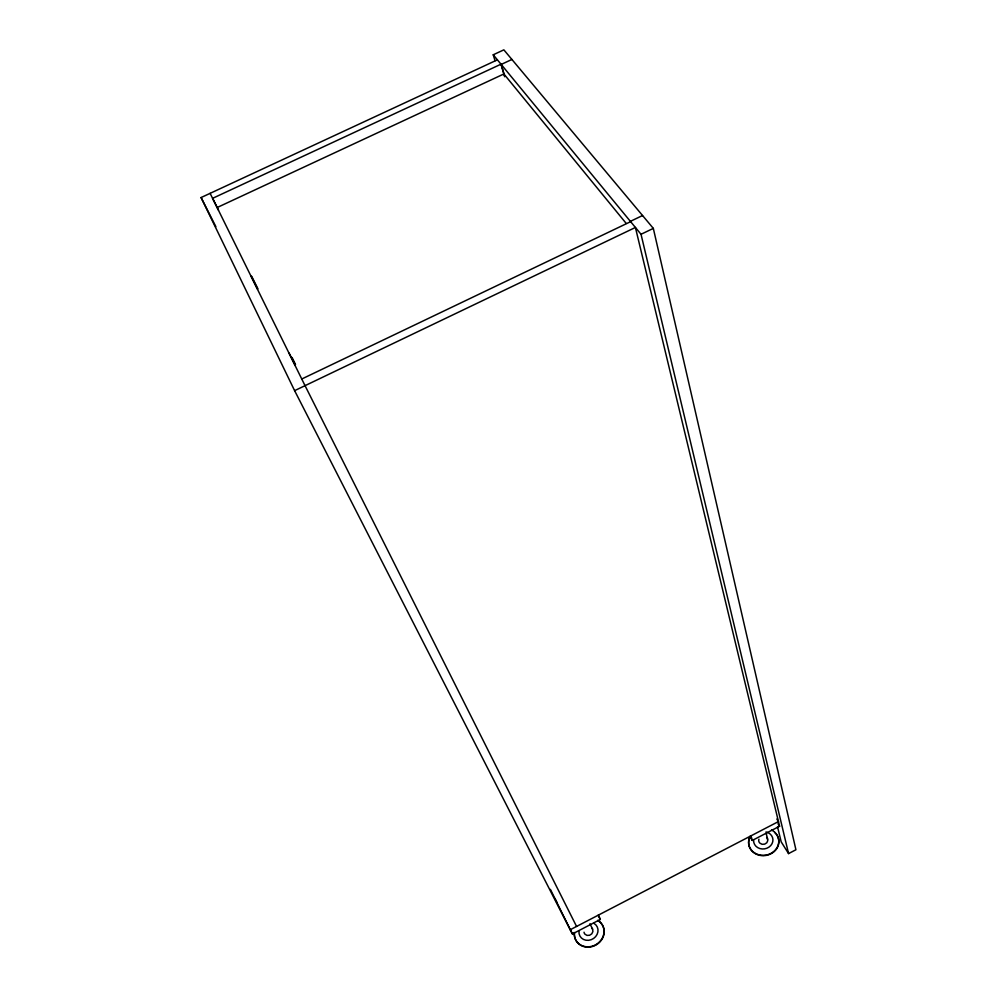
<?xml version="1.0" encoding="UTF-8"?>
<svg xmlns="http://www.w3.org/2000/svg" width="997" height="997" viewBox="0 0 997 997"><rect width="100%" height="100%" fill="white"/><g stroke="black" fill="none" stroke-linecap="round" stroke-linejoin="round"><path stroke-width="1.5" d="M497.391 59.832L201.082 197.543L294.614 390.662L572.403 933.965L600.331 919.446L598.312 915.159M749.906 836.608L752.261 840.446L779.579 826.251L635.413 227.466L294.614 390.662M777.51 826.725L781.187 841.867L788.565 853.594L795.918 849.756L653.322 228.388L503.859 49.85L493.241 54.785L495.023 60.755M570.234 929.74L778.458 821.565L776.837 819.023M630.378 221.359L642.554 215.526M301.755 379.01L630.64 221.67M493.241 54.785L641.021 234.283L653.322 228.388M511.897 59.459L501.192 64.444L504.719 76.383M217.184 207.513L503.884 73.965L626.203 223.415M766.618 837.455L767.291 838.303A4.549 4.05 -9.8 0 1 759.876 843.138L759.216 842.291A4.549 4.05 -9.8 0 1 758.941 839.2M591.994 928.294L592.592 929.192A4.599 4.138 -31.3 0 1 584.94 934.164L584.354 933.254A4.599 4.138 -31.3 0 1 584.043 932.22M777.972 823.709L779.579 826.251M554.831 898.397L557.024 902.709M598.262 915.396L600.331 919.446M201.082 197.543L215.888 226.705M576.565 926.45L305.045 385.665L210.118 193.343M218.48 210.105L212.585 198.341L500.993 64.194L504.694 76.732M251.63 276.244L257.899 288.756M292.084 357.512L295.511 364.441M251.319 276.543L257.5 289.068M289.105 353.1L295.299 365.637M550.381 889.374L572.403 933.965M589.937 923.733L592.592 929.192M751.003 835.822L752.261 840.446M766.157 833.318L767.69 839.287M641.021 234.283L788.565 853.594M597.751 920.318A15.304 13.784 -31.3 0 1 602.612 937.516A15.304 13.784 -31.3 0 1 585.127 946.614A15.304 13.784 -31.3 0 1 574.322 932.494M597.901 920.63A15.291 13.784 -31.3 0 1 602.761 937.828A15.291 13.784 -31.3 0 1 585.276 946.926A15.291 13.784 -31.3 0 1 574.471 932.806M594.013 923.384A9.808 8.823 -31.3 0 1 597.103 934.388A9.808 8.823 -31.3 0 1 585.912 940.221A9.808 8.823 -31.3 0 1 578.983 931.198M771.504 829.99A15.154 13.472 -9.7 0 1 776.788 848.073A15.154 13.472 -9.7 0 1 756.511 853.98A15.154 13.472 -9.7 0 1 750.18 836.209M774.657 832.433A15.154 13.472 -9.7 0 1 775.379 850.391A15.154 13.472 -9.7 0 1 755.477 853.756A15.154 13.472 -9.7 0 1 750.267 836.545M765.995 831.934A9.708 8.637 -9.8 0 1 772.75 841.717A9.708 8.637 -9.8 0 1 762.144 848.97A9.708 8.637 -9.8 0 1 753.595 840.409"/></g></svg>
